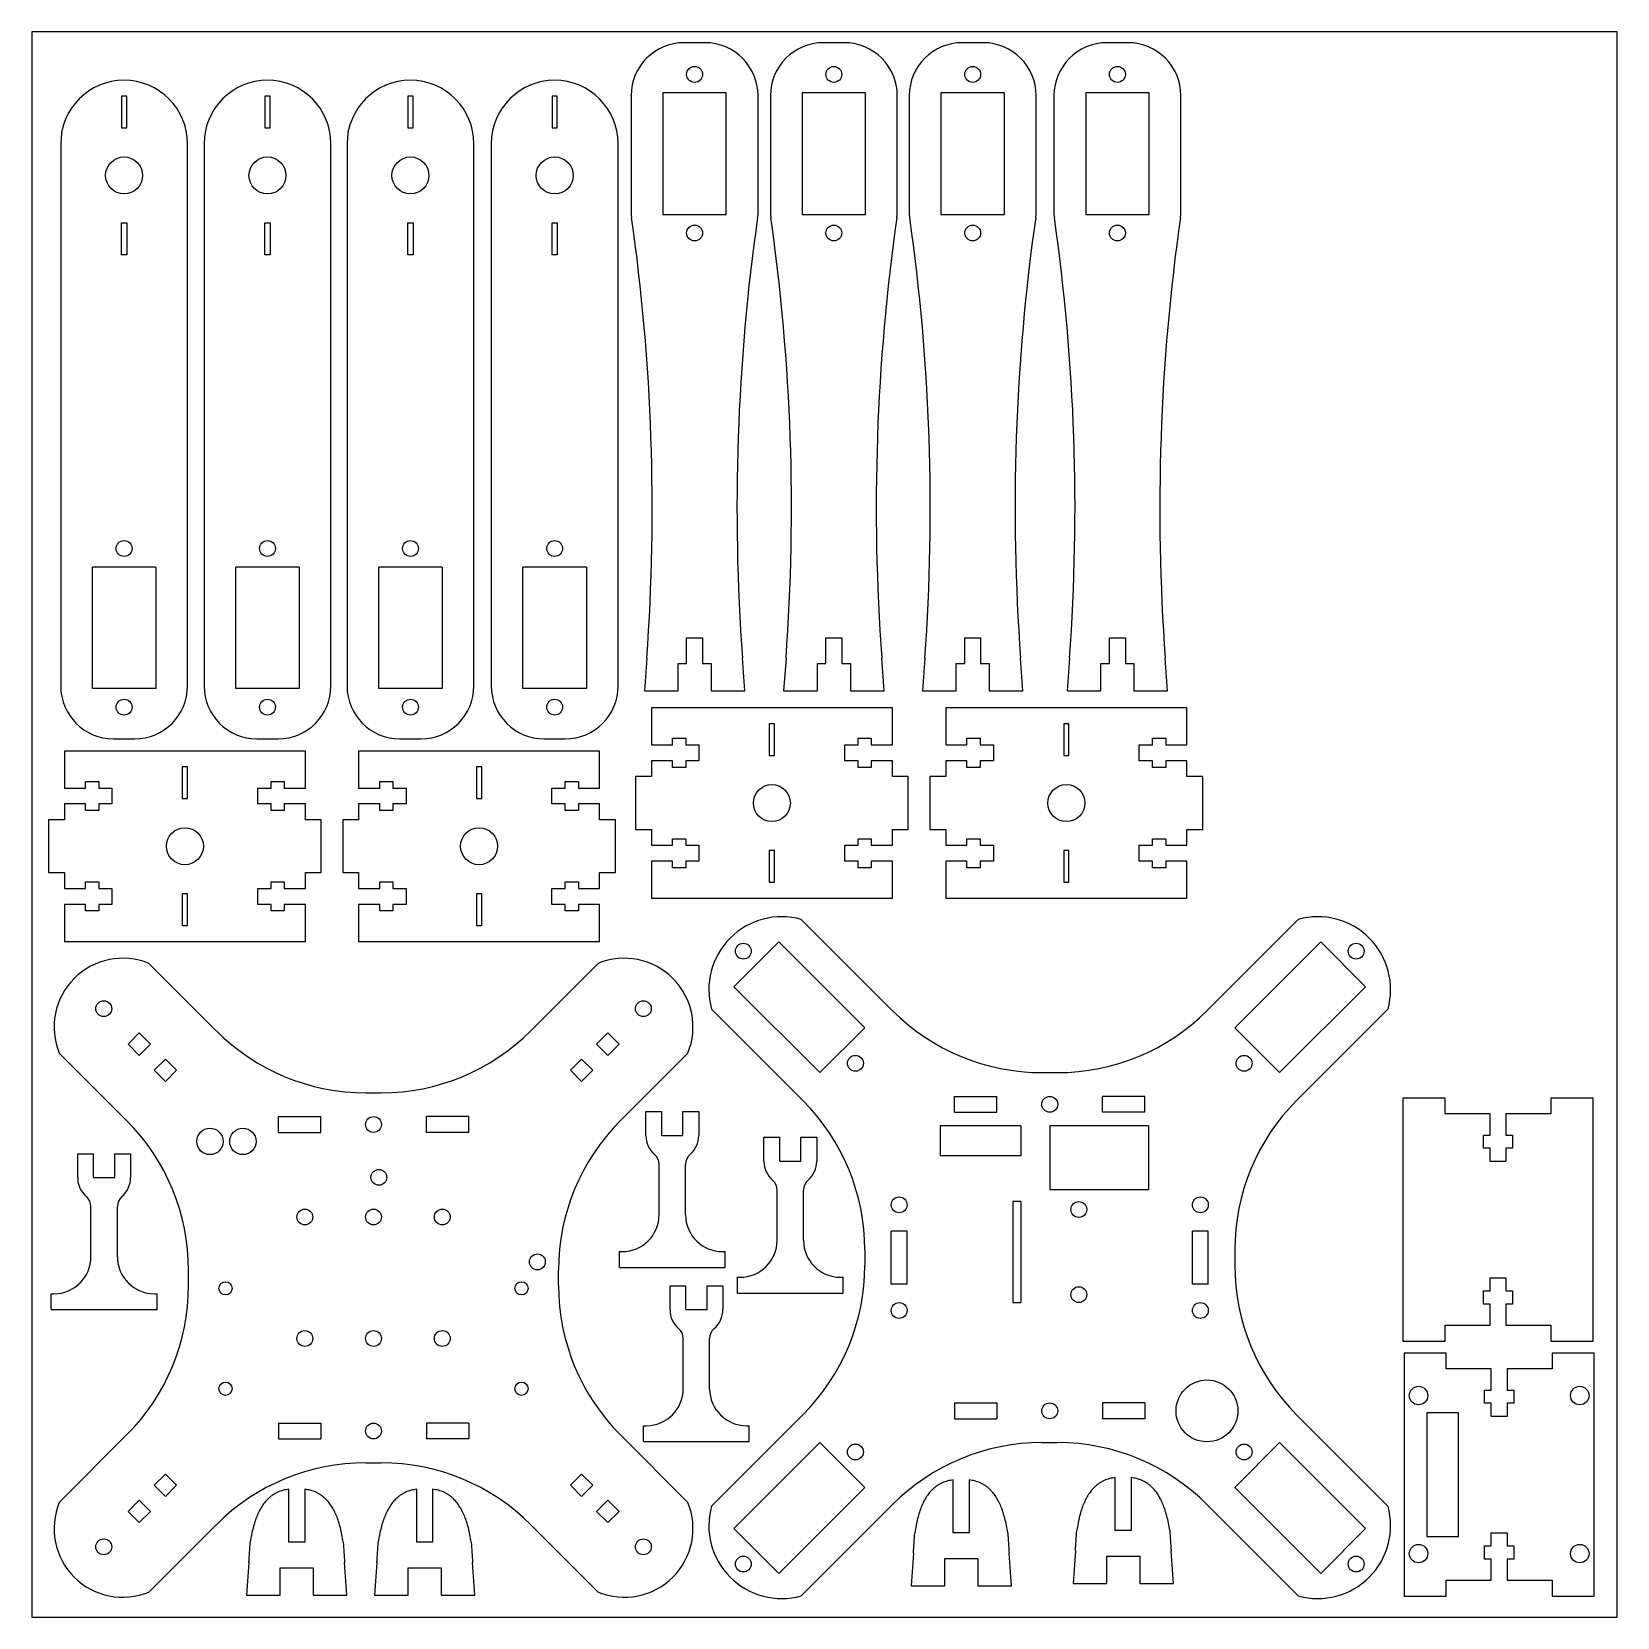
# Model space of a CAD drawing. Header units: millimetres. Extents: x 0 to 300, y 0 to 300.
import ezdxf

# ---------------------------------------------------------------- set-up
doc = ezdxf.new("R2010")
doc.units = ezdxf.units.MM

# ---------------------------------------------------------------- blocks, each defined once
blk = doc.blocks.new('base')
at = {"color": 7, "linetype": 'Continuous', "lineweight": 25}
for p, q in [((69.35, 57.47), (82.1, 44.72)), ((154.34, 57.47), (141.59, 44.72)), ((67.52, 44.32), (65.4, 42.2)), ((67.52, 40.08), (65.4, 42.2)), ((69.64, 42.2), (67.52, 44.32)), ((69.64, 42.2), (67.52, 40.08)), ((154.05, 42.2), (156.17, 44.32)), ((154.05, 42.2), (156.17, 40.08)), ((156.17, 44.32), (158.29, 42.2)), ((156.17, 40.08), (158.29, 42.2)), ((52.38, 40.49), (65.13, 27.74)), ((72.47, 39.37), (70.35, 37.25)), ((74.59, 37.25), (72.47, 39.37)), ((149.1, 37.25), (151.22, 39.37)), ((151.22, 39.37), (153.35, 37.25)), ((171.31, 40.49), (158.56, 27.74)), ((72.47, 35.13), (70.35, 37.25)), ((74.59, 37.25), (72.47, 35.13)), ((149.1, 37.25), (151.22, 35.13)), ((151.22, 35.13), (153.35, 37.25)), ((110.39, 33), (113.31, 33)), ((93.85, 25.5), (93.85, 28.5)), ((93.85, 28.5), (101.85, 28.5)), ((101.85, 25.5), (101.85, 28.5)), ((121.85, 25.5), (121.85, 28.5)), ((129.85, 28.5), (121.85, 28.5)), ((129.85, 25.5), (129.85, 28.5)), ((93.85, 25.5), (101.85, 25.5)), ((129.85, 25.5), (121.85, 25.5)), ((76.85, -3.46), (76.85, -0.54)), ((146.85, -3.46), (146.85, -0.54)), ((93.85, -29.5), (101.85, -29.5)), ((93.85, -29.5), (93.85, -32.5)), ((101.85, -29.5), (101.85, -32.5)), ((129.85, -29.5), (121.85, -29.5)), ((121.85, -29.5), (121.85, -32.5)), ((129.85, -29.5), (129.85, -32.5)), ((52.38, -44.49), (65.13, -31.74)), ((93.85, -32.5), (101.85, -32.5)), ((129.85, -32.5), (121.85, -32.5)), ((171.31, -44.49), (158.56, -31.74)), ((110.39, -37), (113.31, -37)), ((72.47, -39.13), (70.35, -41.25)), ((72.47, -43.37), (70.35, -41.25)), ((74.59, -41.25), (72.47, -39.13)), ((74.59, -41.25), (72.47, -43.37)), ((149.1, -41.25), (151.22, -39.13)), ((149.1, -41.25), (151.22, -43.37)), ((151.22, -39.13), (153.35, -41.25)), ((151.22, -43.37), (153.35, -41.25)), ((67.52, -44.08), (65.4, -46.2)), ((69.64, -46.2), (67.52, -44.08)), ((154.05, -46.2), (156.17, -44.08)), ((156.17, -44.08), (158.29, -46.2)), ((67.52, -48.32), (65.4, -46.2)), ((69.64, -46.2), (67.52, -48.32)), ((154.05, -46.2), (156.17, -48.32)), ((156.17, -48.32), (158.29, -46.2)), ((69.35, -61.47), (82.1, -48.72)), ((154.34, -61.47), (141.59, -48.72))]:
    blk.add_line(p, q, dxfattribs=at)
for centre, radius in [((60.8, 48.91), 1.5), ((162.9, 48.91), 1.5), ((111.85, 27), 1.5), ((80.9, 23.8), 2.5), ((87.13, 23.8), 2.5), ((112.85, 17), 1.5), ((98.85, 9.5), 1.5), ((111.85, 9.5), 1.5), ((124.85, 9.5), 1.5), ((142.85, 1), 1.5), ((83.85, -4), 1.25), ((139.85, -4), 1.25), ((98.85, -13.5), 1.5), ((111.85, -13.5), 1.5), ((124.85, -13.5), 1.5), ((83.85, -23), 1.25), ((139.85, -23), 1.25), ((111.85, -31), 1.5), ((60.8, -52.91), 1.5), ((162.9, -52.91), 1.5)]:
    blk.add_circle(centre, radius, dxfattribs=at)
for centre, radius, start, end in [((64.4, 45.45), 13, 67.6133, 202.3867), ((159.29, 45.45), 13, 337.6133, 112.3867), ((110.39, 73), 40, 225, 270), ((113.31, 73), 40, 270, 315), ((36.85, -0.54), 40, 0, 45), ((186.85, -0.54), 40, 135, 180), ((36.85, -3.46), 40, 315, 0), ((186.85, -3.46), 40, 180, 225), ((110.39, -77), 40, 90, 135), ((113.31, -77), 40, 45, 90), ((64.4, -49.45), 13, 157.6133, 292.3867), ((159.29, -49.45), 13, 247.6133, 22.3867)]:
    blk.add_arc(centre, radius, start, end, dxfattribs=at)
blk = doc.blocks.new('base_cima')
at = {"color": 7, "linetype": 'Continuous', "lineweight": 25}
for p, q in [((64.83, 61.99), (82.1, 44.72)), ((158.87, 61.99), (141.59, 44.72)), ((52.1, 49.26), (60.58, 57.75)), ((76.85, 41.49), (60.58, 57.75)), ((163.11, 57.75), (146.85, 41.49)), ((163.11, 57.75), (171.6, 49.26)), ((52.1, 49.26), (68.36, 33)), ((155.33, 33), (171.6, 49.26)), ((47.86, 45.02), (65.13, 27.75)), ((175.84, 45.02), (158.56, 27.75)), ((68.36, 33), (76.85, 41.49)), ((146.85, 41.49), (155.33, 33)), ((110.39, 33), (113.31, 33)), ((93.85, 25.5), (93.85, 28.5)), ((93.85, 28.5), (101.85, 28.5)), ((101.85, 25.5), (101.85, 28.5)), ((121.85, 25.5), (121.85, 28.5)), ((129.85, 28.5), (121.85, 28.5)), ((129.85, 25.5), (129.85, 28.5)), ((93.85, 25.5), (101.85, 25.5)), ((129.85, 25.5), (121.85, 25.5)), ((91.1, 22.94), (91.1, 17.24)), ((106.35, 22.94), (91.1, 22.94)), ((106.35, 22.94), (106.35, 17.24)), ((130.55, 22.94), (111.85, 22.94)), ((111.85, 22.94), (111.85, 10.84)), ((130.55, 22.94), (130.55, 10.84)), ((106.35, 17.24), (91.1, 17.24)), ((130.55, 10.84), (111.85, 10.84)), ((106.35, 8.6), (104.85, 8.6)), ((104.85, 8.6), (104.85, -10.5)), ((106.35, 8.6), (106.35, -10.5)), ((84.85, 3), (81.85, 3)), ((81.85, -7), (81.85, 3)), ((84.85, -7), (84.85, 3)), ((141.85, 3), (138.85, 3)), ((138.85, -7), (138.85, 3)), ((141.85, -7), (141.85, 3)), ((76.85, -0.54), (76.85, -3.46)), ((146.85, -0.54), (146.85, -3.46)), ((84.85, -7), (81.85, -7)), ((141.85, -7), (138.85, -7)), ((104.85, -10.5), (106.35, -10.5)), ((93.85, -29.5), (101.85, -29.5)), ((93.85, -29.5), (93.85, -32.5)), ((101.85, -29.5), (101.85, -32.5)), ((129.85, -29.5), (121.85, -29.5)), ((121.85, -29.5), (121.85, -32.5)), ((129.85, -29.5), (129.85, -32.5)), ((65.13, -31.75), (47.86, -49.02)), ((93.85, -32.5), (101.85, -32.5)), ((129.85, -32.5), (121.85, -32.5)), ((158.56, -31.75), (175.84, -49.02)), ((52.1, -53.26), (68.36, -37)), ((68.36, -37), (76.85, -45.49)), ((110.39, -37), (113.31, -37)), ((146.85, -45.49), (155.33, -37)), ((171.6, -53.26), (155.33, -37)), ((60.58, -61.75), (76.85, -45.49)), ((163.11, -61.75), (146.85, -45.49)), ((64.83, -65.99), (82.1, -48.72)), ((158.87, -65.99), (141.59, -48.72)), ((60.58, -61.75), (52.1, -53.26)), ((171.6, -53.26), (163.11, -61.75))]:
    blk.add_line(p, q, dxfattribs=at)
for centre, radius in [((53.87, 55.98), 1.5), ((169.83, 55.98), 1.5), ((75.08, 34.77), 1.5), ((148.62, 34.77), 1.5), ((111.85, 27), 1.5), ((83.35, 8), 1.5), ((140.35, 8), 1.5), ((117.35, 7.1), 1.5), ((117.35, -9), 1.5), ((83.35, -12), 1.5), ((140.35, -12), 1.5), ((141.59, -31), 5.85), ((111.85, -31), 1.5), ((75.08, -38.77), 1.5), ((148.62, -38.77), 1.5), ((53.87, -59.98), 1.5), ((169.83, -59.98), 1.5)]:
    blk.add_circle(centre, radius, dxfattribs=at)
for centre, radius, start, end in [((61.14, 48.71), 13.79, 74.4871, 195.5129), ((162.56, 48.71), 13.79, 344.4871, 105.5129), ((110.39, 73), 40, 225, 270), ((113.31, 73), 40, 270, 315), ((36.85, -0.54), 40, 0, 45), ((186.85, -0.54), 40, 135, 180), ((36.85, -3.46), 40, 315, 0), ((186.85, -3.46), 40, 180, 225), ((110.39, -77), 40, 90, 135), ((113.31, -77), 40, 45, 90), ((61.14, -52.71), 13.79, 164.4871, 285.5129), ((162.56, -52.71), 13.79, 254.4871, 15.5129)]:
    blk.add_arc(centre, radius, start, end, dxfattribs=at)
blk = doc.blocks.new('suporte_mod_cam')
at = {"color": 7, "linetype": 'Continuous', "lineweight": 25}
for p, q in [((-6.25, 3), (-14.25, 3)), ((-14.25, 3), (-14.25, -43)), ((-6.25, 0), (-6.25, 3)), ((21.75, 3), (13.75, 3)), ((13.75, 3), (13.75, 0)), ((21.75, -43), (21.75, 3)), ((2.25, 0), (-6.25, 0)), ((2.25, -4), (2.25, 0)), ((13.75, 0), (5.25, 0)), ((5.25, 0), (5.25, -4)), ((1, -6.5), (1, -4)), ((1, -4), (2.25, -4)), ((5.25, -4), (6.5, -4)), ((6.5, -4), (6.5, -6.5)), ((-9.95, -8.3), (-9.95, -31.7)), ((-3.95, -8.3), (-9.95, -8.3)), ((-3.95, -31.7), (-3.95, -8.3)), ((2.25, -6.5), (1, -6.5)), ((2.25, -9), (2.25, -6.5)), ((5.25, -9), (2.25, -9)), ((6.5, -6.5), (5.25, -6.5)), ((5.25, -6.5), (5.25, -9)), ((-9.95, -31.7), (-3.95, -31.7)), ((2.25, -33.5), (2.25, -31)), ((2.25, -31), (5.25, -31)), ((5.25, -31), (5.25, -33.5)), ((1, -36), (1, -33.5)), ((1, -33.5), (2.25, -33.5)), ((2.25, -36), (1, -36)), ((2.25, -40), (2.25, -36)), ((5.25, -33.5), (6.5, -33.5)), ((6.5, -36), (5.25, -36)), ((5.25, -36), (5.25, -40)), ((6.5, -33.5), (6.5, -36)), ((-6.25, -43), (-6.25, -40)), ((-6.25, -40), (2.25, -40)), ((5.25, -40), (13.75, -40)), ((13.75, -40), (13.75, -43)), ((-14.25, -43), (-6.25, -43)), ((13.75, -43), (21.75, -43))]:
    blk.add_line(p, q, dxfattribs=at)
for centre in [(-11.5, -5.05), (19, -5.05), (-11.5, -34.95), (19, -34.95)]:
    blk.add_circle(centre, 1.75, dxfattribs=at)
blk = doc.blocks.new('suporte_mod')
at = {"color": 7, "linetype": 'Continuous', "lineweight": 25}
for p, q in [((-6.25, 3), (-14.25, 3)), ((-14.25, 3), (-14.25, -43)), ((-6.25, 0), (-6.25, 3)), ((21.75, 3), (13.75, 3)), ((13.75, 3), (13.75, 0)), ((21.75, -43), (21.75, 3)), ((2.25, 0), (-6.25, 0)), ((2.25, -4), (2.25, 0)), ((13.75, 0), (5.25, 0)), ((5.25, 0), (5.25, -4)), ((1, -6.5), (1, -4)), ((1, -4), (2.25, -4)), ((5.25, -4), (6.5, -4)), ((6.5, -4), (6.5, -6.5)), ((2.25, -6.5), (1, -6.5)), ((2.25, -9), (2.25, -6.5)), ((5.25, -9), (2.25, -9)), ((6.5, -6.5), (5.25, -6.5)), ((5.25, -6.5), (5.25, -9)), ((2.25, -33.5), (2.25, -31)), ((2.25, -31), (5.25, -31)), ((5.25, -31), (5.25, -33.5)), ((1, -36), (1, -33.5)), ((1, -33.5), (2.25, -33.5)), ((2.25, -36), (1, -36)), ((2.25, -40), (2.25, -36)), ((5.25, -33.5), (6.5, -33.5)), ((6.5, -36), (5.25, -36)), ((5.25, -36), (5.25, -40)), ((6.5, -33.5), (6.5, -36)), ((-6.25, -43), (-6.25, -40)), ((-6.25, -40), (2.25, -40)), ((5.25, -40), (13.75, -40)), ((13.75, -40), (13.75, -43)), ((-14.25, -43), (-6.25, -43)), ((13.75, -43), (21.75, -43))]:
    blk.add_line(p, q, dxfattribs=at)
blk = doc.blocks.new('Perna_coxa')
at = {"color": 7, "linetype": 'Continuous', "lineweight": 25}
for p, q in [((23.1, 18), (-22.5, 18)), ((-22.5, 18), (-22.5, 11)), ((23.1, 11), (23.1, 18)), ((-0.2, 15), (-0.2, 9)), ((0.8, 15), (-0.2, 15)), ((0.8, 9), (0.8, 15)), ((-18.5, 11), (-18.5, 12.25)), ((-18.5, 12.25), (-16, 12.25)), ((-16, 12.25), (-16, 11)), ((16.6, 11), (16.6, 12.25)), ((16.6, 12.25), (19.1, 12.25)), ((19.1, 12.25), (19.1, 11)), ((-22.5, 11), (-18.5, 11)), ((-16, 11), (-13.5, 11)), ((-13.5, 11), (-13.5, 8)), ((-0.2, 9), (0.8, 9)), ((14.1, 8), (14.1, 11)), ((14.1, 11), (16.6, 11)), ((19.1, 11), (23.1, 11)), ((-18.5, 8), (-22.5, 8)), ((-22.5, 8), (-22.5, 5)), ((-18.5, 6.75), (-18.5, 8)), ((-16, 6.75), (-18.5, 6.75)), ((-13.5, 8), (-16, 8)), ((-16, 8), (-16, 6.75)), ((16.6, 8), (14.1, 8)), ((16.6, 6.75), (16.6, 8)), ((19.1, 6.75), (16.6, 6.75)), ((23.1, 8), (19.1, 8)), ((19.1, 8), (19.1, 6.75)), ((23.1, 5), (23.1, 8)), ((-22.5, 5), (-25.5, 5)), ((-25.5, 5), (-25.5, -5)), ((26.1, 5), (23.1, 5)), ((26.1, -5), (26.1, 5)), ((-25.5, -5), (-22.5, -5)), ((-22.5, -5), (-22.5, -8)), ((23.1, -8), (23.1, -5)), ((23.1, -5), (26.1, -5)), ((-22.5, -8), (-18.5, -8)), ((-18.5, -8), (-18.5, -6.75)), ((-18.5, -6.75), (-16, -6.75)), ((-16, -6.75), (-16, -8)), ((-16, -8), (-13.5, -8)), ((-13.5, -8), (-13.5, -11)), ((0.8, -9), (-0.2, -9)), ((-0.2, -9), (-0.2, -15)), ((0.8, -15), (0.8, -9)), ((14.1, -11), (14.1, -8)), ((14.1, -8), (16.6, -8)), ((16.6, -8), (16.6, -6.75)), ((16.6, -6.75), (19.1, -6.75)), ((19.1, -6.75), (19.1, -8)), ((19.1, -8), (23.1, -8)), ((-18.5, -11), (-22.5, -11)), ((-22.5, -11), (-22.5, -18)), ((-18.5, -12.25), (-18.5, -11)), ((-13.5, -11), (-16, -11)), ((-16, -11), (-16, -12.25)), ((16.6, -11), (14.1, -11)), ((16.6, -12.25), (16.6, -11)), ((19.1, -11), (19.1, -12.25)), ((23.1, -11), (19.1, -11)), ((23.1, -18), (23.1, -11)), ((-16, -12.25), (-18.5, -12.25)), ((-0.2, -15), (0.8, -15)), ((19.1, -12.25), (16.6, -12.25)), ((-22.5, -18), (23.1, -18))]:
    blk.add_line(p, q, dxfattribs=at)
blk.add_circle((0.3, 0), 3.5, dxfattribs=at)
blk = doc.blocks.new('suporte_embaixo')
at = {"color": 7, "linetype": 'Continuous', "lineweight": 25}
for p, q in [((0, 4.5), (3, 4.5)), ((0, -0.08), (0, 4.5)), ((3, 0), (3, 4.5)), ((7, 4.5), (10, 4.5)), ((7, 0), (7, 4.5)), ((10, 4.5), (10, -0.02)), ((3, 0), (7, 0)), ((2.5, -15), (2.5, -5.49)), ((7.5, -15), (7.5, -5.49)), ((-5, -22), (-4.5, -22)), ((-5, -25), (-5, -22)), ((14.5, -22), (15, -22)), ((15, -25), (15, -22)), ((-5, -25), (15, -25))]:
    blk.add_line(p, q, dxfattribs=at)
for centre, radius, start, end in [((4.62, -0.08), 4.62, 180, 229.5682), ((5.25, -0.02), 4.75, 310.9146, 0), ((0.01, -5.49), 2.49, 0, 49.5682), ((9.99, -5.49), 2.49, 130.9146, 180), ((-4.5, -15), 7, 270, 0), ((14.5, -15), 7, 180, 270)]:
    blk.add_arc(centre, radius, start, end, dxfattribs=at)
blk = doc.blocks.new('Canela_mod')
at = {"color": 7, "linetype": 'Continuous', "lineweight": 25}
for p, q in [((-0.49, 17.63), (-0.49, 11.63)), ((0.51, 17.63), (-0.49, 17.63)), ((0.51, 11.63), (0.51, 17.63)), ((-0.49, 11.63), (0.51, 11.63)), ((-11.99, 8.63), (-11.99, -93.97)), ((12.01, -93.97), (12.01, 8.63)), ((-0.49, -12.37), (-0.49, -6.37)), ((-0.49, -6.37), (0.51, -6.37)), ((0.51, -6.37), (0.51, -12.37)), ((0.51, -12.37), (-0.49, -12.37)), ((-5.99, -94.47), (-5.99, -71.47)), ((6.01, -71.47), (-5.99, -71.47)), ((6.01, -71.47), (6.01, -94.47)), ((6.01, -94.47), (-5.99, -94.47)), ((-1.99, -103.97), (2.01, -103.97))]:
    blk.add_line(p, q, dxfattribs=at)
for centre, radius in [((0.01, 2.63), 3.5), ((0.01, -67.97), 1.5), ((0.01, -97.97), 1.5)]:
    blk.add_circle(centre, radius, dxfattribs=at)
for centre, radius, start, end in [((0.01, 8.63), 12, 0, 180), ((-1.99, -93.97), 10, 180, 270), ((2.01, -93.97), 10, 270, 0)]:
    blk.add_arc(centre, radius, start, end, dxfattribs=at)
blk = doc.blocks.new('Pé_com_antiderrapante')
at = {"color": 7, "linetype": 'Continuous', "lineweight": 25}
for p, q in [((2, -2.5), (-2, -2.5)), ((6, -12), (-6, -12)), ((-6, -12), (-6, -35)), ((6, -35), (6, -12)), ((-12, -12.5), (-12, -35)), ((12, -35), (12, -12.5)), ((-12, -35), (-11.92, -35.56)), ((-6, -35), (6, -35)), ((11.92, -35.56), (12, -35)), ((-1.5, -115.1), (1.5, -115.1)), ((-1.5, -119.95), (-1.5, -115.1)), ((1.5, -115.1), (1.5, -119.95)), ((-9.05, -118.95), (-9.5, -125.1)), ((-3.12, -119.95), (-1.5, -119.95)), ((-3.12, -125.1), (-3.12, -119.95)), ((1.5, -119.95), (3.12, -119.95)), ((3.12, -119.95), (3.12, -125.1)), ((9.5, -125.1), (9.05, -118.95)), ((-9.5, -125.1), (-3.12, -125.1)), ((3.12, -125.1), (9.5, -125.1))]:
    blk.add_line(p, q, dxfattribs=at)
for centre in [(0, -8.5), (0, -38.5)]:
    blk.add_circle(centre, 1.5, dxfattribs=at)
for centre, radius, start, end in [((-2, -12.5), 10, 90, 180), ((2, -12.5), 10, 360, 90), ((-398.02, -90.59), 390, 355.8296, 8.111), ((398.02, -90.59), 390, 171.889, 184.1704)]:
    blk.add_arc(centre, radius, start, end, dxfattribs=at)
blk = doc.blocks.new('comp_pé')
at = {"color": 7, "linetype": 'Continuous', "lineweight": 25}
for p, q in [((8, 10), (8, 20)), ((11, 20), (11, 10)), ((11, 10), (8, 10)), ((0.45, 6.15), (0, 0)), ((19, 0), (18.55, 6.15)), ((6.38, 0), (6.38, 5.15)), ((6.38, 5.15), (12.62, 5.15)), ((12.62, 5.15), (12.62, 0)), ((0, 0), (6.38, 0)), ((12.62, 0), (19, 0))]:
    blk.add_line(p, q, dxfattribs=at)
for centre, start, end in [((-388.52, 34.51), 355.8296, 356.3962), ((407.52, 34.51), 183.6038, 184.1704)]:
    blk.add_arc(centre, 390, start, end, dxfattribs=at)
for points in [[(8, 20), (2.09, 19.46), (0.71, 10)], [(18.29, 10), (16.91, 19.46), (11, 20)]]:
    blk.add_open_spline(points, degree=2, dxfattribs=at)

msp = doc.modelspace()

# ---------------------------------------------------------------- linework, layer by layer
msp.add_lwpolyline([(0, 0), (300, 0), (300, 300), (0, 300)], close=True)

# ---------------------------------------------------------------- block references
for name, p in [('Pé_com_antiderrapante', (125.42, 300.42)), ('Pé_com_antiderrapante', (151.77, 300.42)), ('Pé_com_antiderrapante', (178.04, 300.42)), ('Pé_com_antiderrapante', (205.42, 300.42)), ('Canela_mod', (17.47, 270.18)), ('Canela_mod', (44.6, 270.18)), ('Canela_mod', (71.65, 270.18)), ('Canela_mod', (98.94, 270.18)), ('Perna_coxa', (139.74, 154.06)), ('Perna_coxa', (195.46, 154.06)), ('Perna_coxa', (28.69, 145.89)), ('Perna_coxa', (84.34, 145.89)), ('base_cima', (80.77, 70.05)), ('base', (-47.17, 66.24)), ('suporte_mod', (273.69, 95.25)), ('suporte_embaixo', (116.21, 91.18)), ('suporte_embaixo', (138.53, 86.33)), ('suporte_embaixo', (8.71, 83.21)), ('suporte_embaixo', (120.77, 58.24)), ('suporte_mod_cam', (273.9, 47)), ('comp_pé', (40.65, 4.21)), ('comp_pé', (64.86, 4.21)), ('comp_pé', (166.37, 5.98)), ('comp_pé', (197.02, 6.42))]:
    msp.add_blockref(name, p)

doc.saveas('drawing.dxf')
